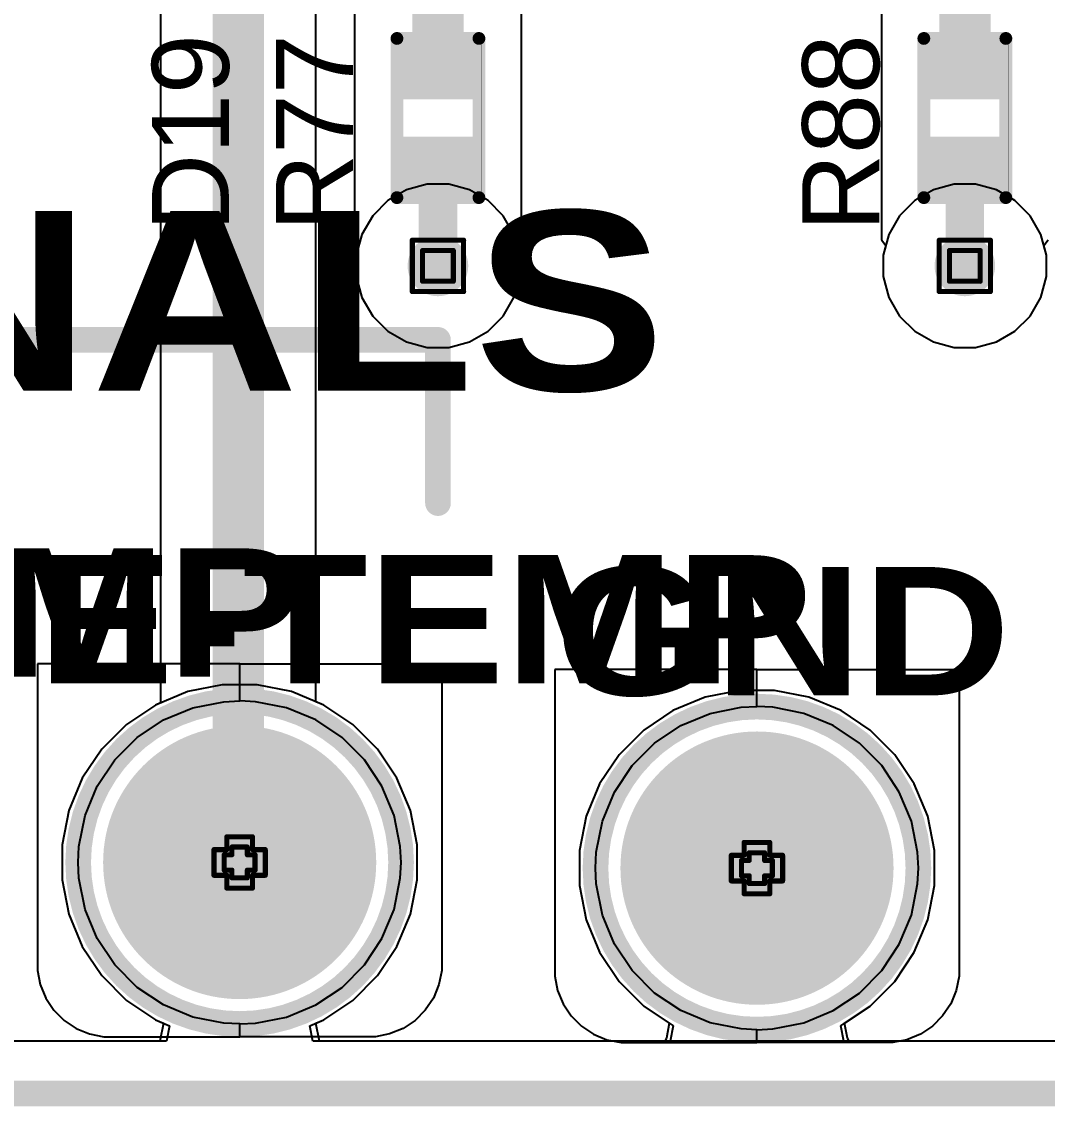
# Model space of a CAD drawing. Header units: inches. Extents: x -5 to 230, y -4 to 159.
# Drawn here: x 30.96 to 41.11, y -3.62 to 7.11 of the extents above; entities that cross this region are included whole.
import ezdxf

# ---------------------------------------------------------------- set-up
doc = ezdxf.new("R2010")
doc.units = ezdxf.units.IN
for name, color, linetype in [('Board Outline', 216, 'Continuous'), ('Bottom Layer', 5, 'Continuous'), ('Bottom Solder', 6, 'Continuous'), ('Drill Drawing', 1, 'Continuous'), ('Layer 1', 16, 'Continuous'), ('Layer 2', 76, 'Continuous'), ('Multi-Layer', 9, 'Continuous'), ('Pad Holes', 156, 'Continuous'), ('Top Layer', 1, 'Continuous'), ('Top Overlay', 2, 'Continuous'), ('Top Paste', 8, 'Continuous'), ('Top Solder', 216, 'Continuous'), ('Via Holes', 16, 'Continuous')]:
    doc.layers.add(name, color=color, linetype=linetype)
doc.styles.add('Arial', font='', dxfattribs={"height": 0.2})
doc.styles.add('Arial Black_Bold', font='', dxfattribs={"height": 0.2})
doc.styles.get('Arial').set_extended_font_data('Arial')
doc.styles.get('Arial Black_Bold').set_extended_font_data('Arial Black', bold=True)

# ---------------------------------------------------------------- blocks, each defined once
blk = doc.blocks.new('0_5___T____P___5')
at = {"layer": 'Bottom Layer'}
h = blk.add_hatch(color=5, dxfattribs=at)
edge = h.paths.add_edge_path()
edge.add_arc((0, 0), 1.25, 0, 360)
at = {"layer": 'Bottom Solder'}
h = blk.add_hatch(color=6, dxfattribs=at)
edge = h.paths.add_edge_path()
edge.add_arc((0, 0), 1.352, 0, 360)
at = {"layer": 'Layer 1'}
h = blk.add_hatch(color=16, dxfattribs=at)
edge = h.paths.add_edge_path()
edge.add_arc((0, 0), 1.25, 0, 360)
at = {"layer": 'Layer 2'}
h = blk.add_hatch(color=76, dxfattribs=at)
edge = h.paths.add_edge_path()
edge.add_arc((0, 0), 1.25, 0, 360)
at = {"layer": 'Multi-Layer'}
h = blk.add_hatch(color=9, dxfattribs=at)
edge = h.paths.add_edge_path()
edge.add_arc((0, 0), 1.25, 0, 360)
at = {"layer": 'Pad Holes'}
h = blk.add_hatch(color=7, dxfattribs=at)
edge = h.paths.add_edge_path()
edge.add_arc((0, 0), 0.75, 0, 360)
at = {"layer": 'Top Layer'}
h = blk.add_hatch(color=1, dxfattribs=at)
edge = h.paths.add_edge_path()
edge.add_arc((0, 0), 1.25, 0, 360)
at = {"layer": 'Top Solder'}
h = blk.add_hatch(color=216, dxfattribs=at)
edge = h.paths.add_edge_path()
edge.add_arc((0, 0), 1.352, 0, 360)
blk = doc.blocks.new('0_5___T____P___29')
at = {"layer": 'Bottom Layer'}
h = blk.add_hatch(color=5, dxfattribs=at)
edge = h.paths.add_edge_path()
edge.add_arc((0, 0), 1.25, 0, 360)
at = {"layer": 'Bottom Solder'}
h = blk.add_hatch(color=6, dxfattribs=at)
edge = h.paths.add_edge_path()
edge.add_arc((0, 0), 1.352, 0, 360)
at = {"layer": 'Layer 1'}
h = blk.add_hatch(color=16, dxfattribs=at)
edge = h.paths.add_edge_path()
edge.add_arc((0, 0), 1.25, 0, 360)
at = {"layer": 'Layer 2'}
h = blk.add_hatch(color=76, dxfattribs=at)
edge = h.paths.add_edge_path()
edge.add_arc((0, 0), 1.25, 0, 360)
at = {"layer": 'Multi-Layer'}
h = blk.add_hatch(color=9, dxfattribs=at)
edge = h.paths.add_edge_path()
edge.add_arc((0, 0), 1.25, 0, 360)
at = {"layer": 'Pad Holes'}
h = blk.add_hatch(color=7, dxfattribs=at)
edge = h.paths.add_edge_path()
edge.add_arc((0, 0), 0.75, 0, 360)
at = {"layer": 'Top Layer'}
h = blk.add_hatch(color=1, dxfattribs=at)
edge = h.paths.add_edge_path()
edge.add_arc((0, 0), 1.25, 0, 360)
at = {"layer": 'Top Solder'}
h = blk.add_hatch(color=216, dxfattribs=at)
edge = h.paths.add_edge_path()
edge.add_arc((0, 0), 1.352, 0, 360)
blk = doc.blocks.new('R___0402_92')
at = {"layer": 'Top Layer'}
for points in [[(-0.699, -0.318), (-0.699, 0.318), (-0.241, 0.318), (-0.241, -0.318)], [(0.241, -0.318), (0.241, 0.318), (0.699, 0.318), (0.699, -0.318)]]:
    blk.add_hatch(color=1, dxfattribs=at).paths.add_polyline_path(points)
at = {"layer": 'Top Paste'}
for points in [[(-0.699, -0.318), (-0.699, 0.318), (-0.241, 0.318), (-0.241, -0.318)], [(0.241, -0.318), (0.241, 0.318), (0.699, 0.318), (0.699, -0.318)]]:
    blk.add_hatch(color=8, dxfattribs=at).paths.add_polyline_path(points)
at = {"layer": 'Top Solder'}
for points in [[(-0.754, -0.373), (-0.754, 0.373), (-0.186, 0.373), (-0.186, -0.373)], [(0.186, -0.373), (0.186, 0.373), (0.754, 0.373), (0.754, -0.373)]]:
    blk.add_hatch(color=216, dxfattribs=at).paths.add_polyline_path(points)
at = {"layer": 'Top Overlay'}
for points in [[(-0.787, 0.406, 0.127, 0.127, 0), (0.787, 0.406, 0.127, 0.127, 0)], [(-0.787, 0.406, 0.127, 0.127, 0), (-0.787, -0.406, 0.127, 0.127, 0)], [(0.787, 0.406, 0.127, 0.127, 0), (0.787, -0.406, 0.127, 0.127, 0)], [(-0.787, -0.406, 0.127, 0.127, 0), (0.787, -0.406, 0.127, 0.127, 0)], [(-0.813, -0.432, 0.00323, 0.00323, 0), (0.813, -0.432, 0.00323, 0.00323, 0)]]:
    blk.add_lwpolyline(points, format="xyseb", dxfattribs=at)
for points in [[(-0.819, 0.406, 0.0635, 0.0635, 1), (-0.756, 0.406, 0.0635, 0.0635, 1)], [(-0.819, 0.406, 0.0635, 0.0635, 1), (-0.756, 0.406, 0.0635, 0.0635, 1)], [(0.756, 0.406, 0.0635, 0.0635, 1), (0.819, 0.406, 0.0635, 0.0635, 1)], [(0.756, 0.406, 0.0635, 0.0635, 1), (0.819, 0.406, 0.0635, 0.0635, 1)], [(-0.819, -0.406, 0.0635, 0.0635, 1), (-0.756, -0.406, 0.0635, 0.0635, 1)], [(-0.819, -0.406, 0.0635, 0.0635, 1), (-0.756, -0.406, 0.0635, 0.0635, 1)], [(0.756, -0.406, 0.0635, 0.0635, 1), (0.819, -0.406, 0.0635, 0.0635, 1)], [(0.756, -0.406, 0.0635, 0.0635, 1), (0.819, -0.406, 0.0635, 0.0635, 1)], [(-0.814, -0.432, 0.00161, 0.00161, 1), (-0.812, -0.432, 0.00161, 0.00161, 1)], [(0.812, -0.432, 0.00161, 0.00161, 1), (0.814, -0.432, 0.00161, 0.00161, 1)]]:
    blk.add_lwpolyline(points, format="xyseb", close=True, dxfattribs=at)
blk = doc.blocks.new('R___0402_103')
at = {"layer": 'Top Layer'}
for points in [[(-0.699, -0.318), (-0.699, 0.318), (-0.241, 0.318), (-0.241, -0.318)], [(0.241, -0.318), (0.241, 0.318), (0.699, 0.318), (0.699, -0.318)]]:
    blk.add_hatch(color=1, dxfattribs=at).paths.add_polyline_path(points)
at = {"layer": 'Top Paste'}
for points in [[(-0.699, -0.318), (-0.699, 0.318), (-0.241, 0.318), (-0.241, -0.318)], [(0.241, -0.318), (0.241, 0.318), (0.699, 0.318), (0.699, -0.318)]]:
    blk.add_hatch(color=8, dxfattribs=at).paths.add_polyline_path(points)
at = {"layer": 'Top Solder'}
for points in [[(-0.754, -0.373), (-0.754, 0.373), (-0.186, 0.373), (-0.186, -0.373)], [(0.186, -0.373), (0.186, 0.373), (0.754, 0.373), (0.754, -0.373)]]:
    blk.add_hatch(color=216, dxfattribs=at).paths.add_polyline_path(points)
at = {"layer": 'Top Overlay'}
for points in [[(-0.787, 0.406, 0.127, 0.127, 0), (-0.787, -0.406, 0.127, 0.127, 0)], [(-0.787, 0.406, 0.127, 0.127, 0), (0.787, 0.406, 0.127, 0.127, 0)], [(0.787, 0.406, 0.127, 0.127, 0), (0.787, -0.406, 0.127, 0.127, 0)], [(-0.787, -0.406, 0.127, 0.127, 0), (0.787, -0.406, 0.127, 0.127, 0)], [(-0.813, -0.432, 0.00323, 0.00323, 0), (0.813, -0.432, 0.00323, 0.00323, 0)]]:
    blk.add_lwpolyline(points, format="xyseb", dxfattribs=at)
for points in [[(-0.819, 0.406, 0.0635, 0.0635, 1), (-0.756, 0.406, 0.0635, 0.0635, 1)], [(-0.819, 0.406, 0.0635, 0.0635, 1), (-0.756, 0.406, 0.0635, 0.0635, 1)], [(0.756, 0.406, 0.0635, 0.0635, 1), (0.819, 0.406, 0.0635, 0.0635, 1)], [(0.756, 0.406, 0.0635, 0.0635, 1), (0.819, 0.406, 0.0635, 0.0635, 1)], [(-0.819, -0.406, 0.0635, 0.0635, 1), (-0.756, -0.406, 0.0635, 0.0635, 1)], [(-0.819, -0.406, 0.0635, 0.0635, 1), (-0.756, -0.406, 0.0635, 0.0635, 1)], [(0.756, -0.406, 0.0635, 0.0635, 1), (0.819, -0.406, 0.0635, 0.0635, 1)], [(0.756, -0.406, 0.0635, 0.0635, 1), (0.819, -0.406, 0.0635, 0.0635, 1)], [(-0.814, -0.432, 0.00161, 0.00161, 1), (-0.812, -0.432, 0.00161, 0.00161, 1)], [(0.812, -0.432, 0.00161, 0.00161, 1), (0.814, -0.432, 0.00161, 0.00161, 1)]]:
    blk.add_lwpolyline(points, format="xyseb", close=True, dxfattribs=at)

msp = doc.modelspace()

# ---------------------------------------------------------------- hatches: boundary and pattern name
at = {"layer": 'Bottom Layer'}
h = msp.add_hatch(color=5, dxfattribs=at)
edge = h.paths.add_edge_path()
edge.add_arc((35.079, 4.698), 0.3, 0, 360)
h = msp.add_hatch(color=5, dxfattribs=at)
edge = h.paths.add_edge_path()
edge.add_arc((40.296, 4.698), 0.3, 0, 360)
at = {"layer": 'Layer 1'}
h = msp.add_hatch(color=16, dxfattribs=at)
edge = h.paths.add_edge_path()
edge.add_arc((35.079, 4.698), 0.3, 0, 360)
h = msp.add_hatch(color=16, dxfattribs=at)
edge = h.paths.add_edge_path()
edge.add_arc((40.296, 4.698), 0.3, 0, 360)
at = {"layer": 'Layer 2'}
h = msp.add_hatch(color=76, dxfattribs=at)
edge = h.paths.add_edge_path()
edge.add_arc((35.079, 4.698), 0.3, 0, 360)
h = msp.add_hatch(color=76, dxfattribs=at)
edge = h.paths.add_edge_path()
edge.add_arc((40.296, 4.698), 0.3, 0, 360)
at = {"layer": 'Top Layer'}
h = msp.add_hatch(color=1, dxfattribs=at)
edge = h.paths.add_edge_path()
edge.add_arc((35.079, 4.698), 0.3, 0, 360)
h = msp.add_hatch(color=1, dxfattribs=at)
edge = h.paths.add_edge_path()
edge.add_arc((40.296, 4.698), 0.3, 0, 360)
at = {"layer": 'Via Holes'}
h = msp.add_hatch(color=7, dxfattribs=at)
edge = h.paths.add_edge_path()
edge.add_arc((35.079, 4.698), 0.15, 0, 360)
h = msp.add_hatch(color=7, dxfattribs=at)
edge = h.paths.add_edge_path()
edge.add_arc((40.296, 4.698), 0.15, 0, 360)

# ---------------------------------------------------------------- linework, layer by layer
at = {"layer": 'Board Outline'}
msp.add_lwpolyline([(-0.452, -3.491, 0.254, 0.254, 0), (93.452, -3.491, 0.254, 0.254, 0)], format="xyseb", dxfattribs=at)
at = {"layer": 'Bottom Layer'}
for p, q in [((34.973, 5.506), (34.767, 5.451)), ((35.186, 5.506), (34.973, 5.506)), ((35.391, 5.451), (35.186, 5.506)), ((40.189, 5.506), (39.984, 5.451)), ((40.402, 5.506), (40.189, 5.506)), ((40.608, 5.451), (40.402, 5.506)), ((34.767, 5.451), (34.583, 5.345)), ((35.575, 5.345), (35.391, 5.451)), ((39.984, 5.451), (39.8, 5.345)), ((40.792, 5.345), (40.608, 5.451)), ((34.583, 5.345), (34.433, 5.194)), ((35.726, 5.194), (35.575, 5.345)), ((39.8, 5.345), (39.649, 5.194)), ((40.942, 5.194), (40.792, 5.345)), ((34.433, 5.194), (34.326, 5.01)), ((35.832, 5.01), (35.726, 5.194)), ((39.649, 5.194), (39.543, 5.01)), ((41.049, 5.01), (40.942, 5.194)), ((34.326, 5.01), (34.271, 4.804)), ((35.887, 4.804), (35.832, 5.01)), ((39.543, 5.01), (39.488, 4.804)), ((41.104, 4.804), (41.049, 5.01)), ((34.271, 4.804), (34.271, 4.592)), ((35.887, 4.592), (35.887, 4.804)), ((39.488, 4.804), (39.488, 4.592)), ((41.104, 4.592), (41.104, 4.804)), ((34.271, 4.592), (34.326, 4.386)), ((35.832, 4.386), (35.887, 4.592)), ((39.488, 4.592), (39.543, 4.386)), ((41.049, 4.386), (41.104, 4.592)), ((34.326, 4.386), (34.433, 4.202)), ((35.726, 4.202), (35.832, 4.386)), ((39.543, 4.386), (39.649, 4.202)), ((40.942, 4.202), (41.049, 4.386)), ((34.433, 4.202), (34.583, 4.051)), ((35.575, 4.051), (35.726, 4.202)), ((39.649, 4.202), (39.8, 4.051)), ((40.792, 4.051), (40.942, 4.202)), ((34.583, 4.051), (34.767, 3.945)), ((35.391, 3.945), (35.575, 4.051)), ((39.8, 4.051), (39.984, 3.945)), ((40.608, 3.945), (40.792, 4.051)), ((34.767, 3.945), (34.973, 3.89)), ((34.973, 3.89), (35.186, 3.89)), ((35.186, 3.89), (35.391, 3.945)), ((39.984, 3.945), (40.189, 3.89)), ((40.189, 3.89), (40.402, 3.89)), ((40.402, 3.89), (40.608, 3.945)), ((32.942, 0.553), (32.603, 0.486)), ((33.289, 0.553), (32.942, 0.553)), ((33.628, 0.486), (33.289, 0.553)), ((32.603, 0.486), (32.283, 0.353)), ((33.948, 0.353), (33.628, 0.486)), ((38.064, 0.497), (37.725, 0.429)), ((38.411, 0.497), (38.064, 0.497)), ((38.75, 0.429), (38.411, 0.497)), ((32.283, 0.353), (31.995, 0.161)), ((34.236, 0.161), (33.948, 0.353)), ((37.725, 0.429), (37.405, 0.297)), ((39.07, 0.297), (38.75, 0.429)), ((37.405, 0.297), (37.117, 0.104)), ((39.358, 0.104), (39.07, 0.297)), ((31.995, 0.161), (31.75, -0.084)), ((34.481, -0.084), (34.236, 0.161)), ((37.117, 0.104), (36.872, -0.141)), ((39.603, -0.141), (39.358, 0.104)), ((31.75, -0.084), (31.558, -0.372)), ((34.673, -0.372), (34.481, -0.084)), ((36.872, -0.141), (36.68, -0.428)), ((39.795, -0.428), (39.603, -0.141)), ((31.558, -0.372), (31.425, -0.692)), ((34.806, -0.692), (34.673, -0.372)), ((36.68, -0.428), (36.547, -0.748)), ((39.928, -0.748), (39.795, -0.428)), ((31.425, -0.692), (31.358, -1.032)), ((34.874, -1.032), (34.806, -0.692)), ((36.547, -0.748), (36.48, -1.088)), ((39.996, -1.088), (39.928, -0.748)), ((31.358, -1.032), (31.358, -1.378)), ((34.874, -1.378), (34.874, -1.032)), ((36.48, -1.088), (36.48, -1.434)), ((39.996, -1.434), (39.996, -1.088)), ((31.358, -1.378), (31.425, -1.718)), ((34.806, -1.718), (34.874, -1.378)), ((36.48, -1.434), (36.547, -1.774)), ((39.928, -1.774), (39.996, -1.434)), ((31.425, -1.718), (31.558, -2.038)), ((34.673, -2.038), (34.806, -1.718)), ((36.547, -1.774), (36.68, -2.094)), ((39.795, -2.094), (39.928, -1.774)), ((31.558, -2.038), (31.75, -2.325)), ((34.481, -2.325), (34.673, -2.038)), ((36.68, -2.094), (36.872, -2.382)), ((39.603, -2.382), (39.795, -2.094)), ((31.75, -2.325), (31.995, -2.57)), ((34.236, -2.57), (34.481, -2.325)), ((36.872, -2.382), (37.117, -2.627)), ((39.358, -2.627), (39.603, -2.382)), ((31.995, -2.57), (32.283, -2.763)), ((33.948, -2.763), (34.236, -2.57)), ((37.117, -2.627), (37.369, -2.795)), ((39.106, -2.795), (39.358, -2.627)), ((32.283, -2.763), (32.361, -2.795)), ((33.87, -2.795), (33.948, -2.763)), ((32.361, -2.795), (32.326, -2.973)), ((33.906, -2.973), (33.87, -2.795)), ((37.369, -2.795), (37.341, -2.943)), ((39.134, -2.943), (39.106, -2.795)), ((32.326, -2.973), (28.65, -2.973)), ((37.326, -2.973), (33.906, -2.973)), ((37.341, -2.943), (37.326, -2.973)), ((39.149, -2.973), (39.134, -2.943)), ((42.783, -2.973), (39.149, -2.973))]:
    msp.add_line(p, q, dxfattribs=at)
at = {"layer": 'Drill Drawing'}
for points in [[(34.825, 4.952, 0.0508, 0.0508, 0), (35.333, 4.952, 0.0508, 0.0508, 0)], [(34.825, 4.444, 0.0508, 0.0508, 0), (34.825, 4.952, 0.0508, 0.0508, 0)], [(35.333, 4.444, 0.0508, 0.0508, 0), (35.333, 4.952, 0.0508, 0.0508, 0)], [(40.042, 4.952, 0.0508, 0.0508, 0), (40.55, 4.952, 0.0508, 0.0508, 0)], [(40.042, 4.444, 0.0508, 0.0508, 0), (40.042, 4.952, 0.0508, 0.0508, 0)], [(40.55, 4.444, 0.0508, 0.0508, 0), (40.55, 4.952, 0.0508, 0.0508, 0)], [(34.927, 4.85, 0.0508, 0.0508, 0), (35.232, 4.85, 0.0508, 0.0508, 0)], [(34.927, 4.546, 0.0508, 0.0508, 0), (34.927, 4.85, 0.0508, 0.0508, 0)], [(35.232, 4.546, 0.0508, 0.0508, 0), (35.232, 4.85, 0.0508, 0.0508, 0)], [(40.143, 4.85, 0.0508, 0.0508, 0), (40.448, 4.85, 0.0508, 0.0508, 0)], [(40.143, 4.546, 0.0508, 0.0508, 0), (40.143, 4.85, 0.0508, 0.0508, 0)], [(40.448, 4.546, 0.0508, 0.0508, 0), (40.448, 4.85, 0.0508, 0.0508, 0)], [(34.927, 4.546, 0.0508, 0.0508, 0), (35.232, 4.546, 0.0508, 0.0508, 0)], [(40.143, 4.546, 0.0508, 0.0508, 0), (40.448, 4.546, 0.0508, 0.0508, 0)], [(34.825, 4.444, 0.0508, 0.0508, 0), (35.333, 4.444, 0.0508, 0.0508, 0)], [(40.042, 4.444, 0.0508, 0.0508, 0), (40.55, 4.444, 0.0508, 0.0508, 0)], [(32.989, -1.078, 0.0508, 0.0508, 0), (32.989, -0.951, 0.0508, 0.0508, 0)], [(32.989, -0.951, 0.0508, 0.0508, 0), (33.243, -0.951, 0.0508, 0.0508, 0)], [(33.243, -1.078, 0.0508, 0.0508, 0), (33.243, -0.951, 0.0508, 0.0508, 0)], [(32.862, -1.332, 0.0508, 0.0508, 0), (32.862, -1.078, 0.0508, 0.0508, 0)], [(32.862, -1.078, 0.0508, 0.0508, 0), (32.989, -1.078, 0.0508, 0.0508, 0)], [(33.039, -1.129, 0.0508, 0.0508, 0), (33.039, -1.052, 0.0508, 0.0508, 0)], [(33.039, -1.052, 0.0508, 0.0508, 0), (33.192, -1.052, 0.0508, 0.0508, 0)], [(33.192, -1.129, 0.0508, 0.0508, 0), (33.192, -1.052, 0.0508, 0.0508, 0)], [(33.243, -1.078, 0.0508, 0.0508, 0), (33.37, -1.078, 0.0508, 0.0508, 0)], [(33.37, -1.332, 0.0508, 0.0508, 0), (33.37, -1.078, 0.0508, 0.0508, 0)], [(38.111, -1.134, 0.0508, 0.0508, 0), (38.111, -1.007, 0.0508, 0.0508, 0)], [(38.111, -1.007, 0.0508, 0.0508, 0), (38.365, -1.007, 0.0508, 0.0508, 0)], [(38.365, -1.134, 0.0508, 0.0508, 0), (38.365, -1.007, 0.0508, 0.0508, 0)], [(32.963, -1.281, 0.0508, 0.0508, 0), (32.963, -1.129, 0.0508, 0.0508, 0)], [(32.963, -1.129, 0.0508, 0.0508, 0), (33.039, -1.129, 0.0508, 0.0508, 0)], [(33.192, -1.129, 0.0508, 0.0508, 0), (33.268, -1.129, 0.0508, 0.0508, 0)], [(33.268, -1.281, 0.0508, 0.0508, 0), (33.268, -1.129, 0.0508, 0.0508, 0)], [(37.984, -1.388, 0.0508, 0.0508, 0), (37.984, -1.134, 0.0508, 0.0508, 0)], [(37.984, -1.134, 0.0508, 0.0508, 0), (38.111, -1.134, 0.0508, 0.0508, 0)], [(38.085, -1.337, 0.0508, 0.0508, 0), (38.085, -1.185, 0.0508, 0.0508, 0)], [(38.085, -1.185, 0.0508, 0.0508, 0), (38.161, -1.185, 0.0508, 0.0508, 0)], [(38.161, -1.185, 0.0508, 0.0508, 0), (38.161, -1.109, 0.0508, 0.0508, 0)], [(38.161, -1.109, 0.0508, 0.0508, 0), (38.314, -1.109, 0.0508, 0.0508, 0)], [(38.314, -1.185, 0.0508, 0.0508, 0), (38.314, -1.109, 0.0508, 0.0508, 0)], [(38.314, -1.185, 0.0508, 0.0508, 0), (38.39, -1.185, 0.0508, 0.0508, 0)], [(38.365, -1.134, 0.0508, 0.0508, 0), (38.492, -1.134, 0.0508, 0.0508, 0)], [(38.39, -1.337, 0.0508, 0.0508, 0), (38.39, -1.185, 0.0508, 0.0508, 0)], [(38.492, -1.388, 0.0508, 0.0508, 0), (38.492, -1.134, 0.0508, 0.0508, 0)], [(32.963, -1.281, 0.0508, 0.0508, 0), (33.039, -1.281, 0.0508, 0.0508, 0)], [(33.039, -1.357, 0.0508, 0.0508, 0), (33.039, -1.281, 0.0508, 0.0508, 0)], [(33.192, -1.281, 0.0508, 0.0508, 0), (33.268, -1.281, 0.0508, 0.0508, 0)], [(33.192, -1.357, 0.0508, 0.0508, 0), (33.192, -1.281, 0.0508, 0.0508, 0)], [(32.862, -1.332, 0.0508, 0.0508, 0), (32.989, -1.332, 0.0508, 0.0508, 0)], [(32.989, -1.459, 0.0508, 0.0508, 0), (32.989, -1.332, 0.0508, 0.0508, 0)], [(33.039, -1.357, 0.0508, 0.0508, 0), (33.192, -1.357, 0.0508, 0.0508, 0)], [(33.243, -1.332, 0.0508, 0.0508, 0), (33.37, -1.332, 0.0508, 0.0508, 0)], [(33.243, -1.459, 0.0508, 0.0508, 0), (33.243, -1.332, 0.0508, 0.0508, 0)], [(37.984, -1.388, 0.0508, 0.0508, 0), (38.111, -1.388, 0.0508, 0.0508, 0)], [(38.085, -1.337, 0.0508, 0.0508, 0), (38.161, -1.337, 0.0508, 0.0508, 0)], [(38.111, -1.515, 0.0508, 0.0508, 0), (38.111, -1.388, 0.0508, 0.0508, 0)], [(38.161, -1.414, 0.0508, 0.0508, 0), (38.161, -1.337, 0.0508, 0.0508, 0)], [(38.161, -1.414, 0.0508, 0.0508, 0), (38.314, -1.414, 0.0508, 0.0508, 0)], [(38.314, -1.337, 0.0508, 0.0508, 0), (38.39, -1.337, 0.0508, 0.0508, 0)], [(38.314, -1.414, 0.0508, 0.0508, 0), (38.314, -1.337, 0.0508, 0.0508, 0)], [(38.365, -1.388, 0.0508, 0.0508, 0), (38.492, -1.388, 0.0508, 0.0508, 0)], [(38.365, -1.515, 0.0508, 0.0508, 0), (38.365, -1.388, 0.0508, 0.0508, 0)], [(32.989, -1.459, 0.0508, 0.0508, 0), (33.243, -1.459, 0.0508, 0.0508, 0)], [(38.111, -1.515, 0.0508, 0.0508, 0), (38.365, -1.515, 0.0508, 0.0508, 0)]]:
    msp.add_lwpolyline(points, format="xyseb", dxfattribs=at)
for points in [[(34.812, 4.952, 0.0254, 0.0254, 1), (34.838, 4.952, 0.0254, 0.0254, 1)], [(34.812, 4.952, 0.0254, 0.0254, 1), (34.838, 4.952, 0.0254, 0.0254, 1)], [(35.32, 4.952, 0.0254, 0.0254, 1), (35.346, 4.952, 0.0254, 0.0254, 1)], [(35.32, 4.952, 0.0254, 0.0254, 1), (35.346, 4.952, 0.0254, 0.0254, 1)], [(40.029, 4.952, 0.0254, 0.0254, 1), (40.054, 4.952, 0.0254, 0.0254, 1)], [(40.029, 4.952, 0.0254, 0.0254, 1), (40.054, 4.952, 0.0254, 0.0254, 1)], [(40.537, 4.952, 0.0254, 0.0254, 1), (40.562, 4.952, 0.0254, 0.0254, 1)], [(40.537, 4.952, 0.0254, 0.0254, 1), (40.562, 4.952, 0.0254, 0.0254, 1)], [(34.914, 4.85, 0.0254, 0.0254, 1), (34.939, 4.85, 0.0254, 0.0254, 1)], [(34.914, 4.85, 0.0254, 0.0254, 1), (34.939, 4.85, 0.0254, 0.0254, 1)], [(35.219, 4.85, 0.0254, 0.0254, 1), (35.244, 4.85, 0.0254, 0.0254, 1)], [(35.219, 4.85, 0.0254, 0.0254, 1), (35.244, 4.85, 0.0254, 0.0254, 1)], [(40.131, 4.85, 0.0254, 0.0254, 1), (40.156, 4.85, 0.0254, 0.0254, 1)], [(40.131, 4.85, 0.0254, 0.0254, 1), (40.156, 4.85, 0.0254, 0.0254, 1)], [(40.435, 4.85, 0.0254, 0.0254, 1), (40.461, 4.85, 0.0254, 0.0254, 1)], [(40.435, 4.85, 0.0254, 0.0254, 1), (40.461, 4.85, 0.0254, 0.0254, 1)], [(34.914, 4.546, 0.0254, 0.0254, 1), (34.939, 4.546, 0.0254, 0.0254, 1)], [(34.914, 4.546, 0.0254, 0.0254, 1), (34.939, 4.546, 0.0254, 0.0254, 1)], [(35.219, 4.546, 0.0254, 0.0254, 1), (35.244, 4.546, 0.0254, 0.0254, 1)], [(35.219, 4.546, 0.0254, 0.0254, 1), (35.244, 4.546, 0.0254, 0.0254, 1)], [(40.131, 4.546, 0.0254, 0.0254, 1), (40.156, 4.546, 0.0254, 0.0254, 1)], [(40.131, 4.546, 0.0254, 0.0254, 1), (40.156, 4.546, 0.0254, 0.0254, 1)], [(40.435, 4.546, 0.0254, 0.0254, 1), (40.461, 4.546, 0.0254, 0.0254, 1)], [(40.435, 4.546, 0.0254, 0.0254, 1), (40.461, 4.546, 0.0254, 0.0254, 1)], [(34.812, 4.444, 0.0254, 0.0254, 1), (34.838, 4.444, 0.0254, 0.0254, 1)], [(34.812, 4.444, 0.0254, 0.0254, 1), (34.838, 4.444, 0.0254, 0.0254, 1)], [(35.32, 4.444, 0.0254, 0.0254, 1), (35.346, 4.444, 0.0254, 0.0254, 1)], [(35.32, 4.444, 0.0254, 0.0254, 1), (35.346, 4.444, 0.0254, 0.0254, 1)], [(40.029, 4.444, 0.0254, 0.0254, 1), (40.054, 4.444, 0.0254, 0.0254, 1)], [(40.029, 4.444, 0.0254, 0.0254, 1), (40.054, 4.444, 0.0254, 0.0254, 1)], [(40.537, 4.444, 0.0254, 0.0254, 1), (40.562, 4.444, 0.0254, 0.0254, 1)], [(40.537, 4.444, 0.0254, 0.0254, 1), (40.562, 4.444, 0.0254, 0.0254, 1)], [(32.976, -0.951, 0.0254, 0.0254, 1), (33.001, -0.951, 0.0254, 0.0254, 1)], [(32.976, -0.951, 0.0254, 0.0254, 1), (33.001, -0.951, 0.0254, 0.0254, 1)], [(33.23, -0.951, 0.0254, 0.0254, 1), (33.255, -0.951, 0.0254, 0.0254, 1)], [(33.23, -0.951, 0.0254, 0.0254, 1), (33.255, -0.951, 0.0254, 0.0254, 1)], [(32.849, -1.078, 0.0254, 0.0254, 1), (32.874, -1.078, 0.0254, 0.0254, 1)], [(32.849, -1.078, 0.0254, 0.0254, 1), (32.874, -1.078, 0.0254, 0.0254, 1)], [(32.976, -1.078, 0.0254, 0.0254, 1), (33.001, -1.078, 0.0254, 0.0254, 1)], [(32.976, -1.078, 0.0254, 0.0254, 1), (33.001, -1.078, 0.0254, 0.0254, 1)], [(33.027, -1.052, 0.0254, 0.0254, 1), (33.052, -1.052, 0.0254, 0.0254, 1)], [(33.027, -1.052, 0.0254, 0.0254, 1), (33.052, -1.052, 0.0254, 0.0254, 1)], [(33.179, -1.052, 0.0254, 0.0254, 1), (33.204, -1.052, 0.0254, 0.0254, 1)], [(33.179, -1.052, 0.0254, 0.0254, 1), (33.204, -1.052, 0.0254, 0.0254, 1)], [(33.23, -1.078, 0.0254, 0.0254, 1), (33.255, -1.078, 0.0254, 0.0254, 1)], [(33.23, -1.078, 0.0254, 0.0254, 1), (33.255, -1.078, 0.0254, 0.0254, 1)], [(33.357, -1.078, 0.0254, 0.0254, 1), (33.382, -1.078, 0.0254, 0.0254, 1)], [(33.357, -1.078, 0.0254, 0.0254, 1), (33.382, -1.078, 0.0254, 0.0254, 1)], [(38.098, -1.007, 0.0254, 0.0254, 1), (38.123, -1.007, 0.0254, 0.0254, 1)], [(38.098, -1.007, 0.0254, 0.0254, 1), (38.123, -1.007, 0.0254, 0.0254, 1)], [(38.352, -1.007, 0.0254, 0.0254, 1), (38.377, -1.007, 0.0254, 0.0254, 1)], [(38.352, -1.007, 0.0254, 0.0254, 1), (38.377, -1.007, 0.0254, 0.0254, 1)], [(32.95, -1.129, 0.0254, 0.0254, 1), (32.976, -1.129, 0.0254, 0.0254, 1)], [(32.95, -1.129, 0.0254, 0.0254, 1), (32.976, -1.129, 0.0254, 0.0254, 1)], [(33.027, -1.129, 0.0254, 0.0254, 1), (33.052, -1.129, 0.0254, 0.0254, 1)], [(33.027, -1.129, 0.0254, 0.0254, 1), (33.052, -1.129, 0.0254, 0.0254, 1)], [(33.179, -1.129, 0.0254, 0.0254, 1), (33.204, -1.129, 0.0254, 0.0254, 1)], [(33.179, -1.129, 0.0254, 0.0254, 1), (33.204, -1.129, 0.0254, 0.0254, 1)], [(33.255, -1.129, 0.0254, 0.0254, 1), (33.281, -1.129, 0.0254, 0.0254, 1)], [(33.255, -1.129, 0.0254, 0.0254, 1), (33.281, -1.129, 0.0254, 0.0254, 1)], [(37.971, -1.134, 0.0254, 0.0254, 1), (37.996, -1.134, 0.0254, 0.0254, 1)], [(37.971, -1.134, 0.0254, 0.0254, 1), (37.996, -1.134, 0.0254, 0.0254, 1)], [(38.072, -1.185, 0.0254, 0.0254, 1), (38.098, -1.185, 0.0254, 0.0254, 1)], [(38.072, -1.185, 0.0254, 0.0254, 1), (38.098, -1.185, 0.0254, 0.0254, 1)], [(38.098, -1.134, 0.0254, 0.0254, 1), (38.123, -1.134, 0.0254, 0.0254, 1)], [(38.098, -1.134, 0.0254, 0.0254, 1), (38.123, -1.134, 0.0254, 0.0254, 1)], [(38.149, -1.109, 0.0254, 0.0254, 1), (38.174, -1.109, 0.0254, 0.0254, 1)], [(38.149, -1.109, 0.0254, 0.0254, 1), (38.174, -1.109, 0.0254, 0.0254, 1)], [(38.149, -1.185, 0.0254, 0.0254, 1), (38.174, -1.185, 0.0254, 0.0254, 1)], [(38.149, -1.185, 0.0254, 0.0254, 1), (38.174, -1.185, 0.0254, 0.0254, 1)], [(38.301, -1.109, 0.0254, 0.0254, 1), (38.326, -1.109, 0.0254, 0.0254, 1)], [(38.301, -1.109, 0.0254, 0.0254, 1), (38.326, -1.109, 0.0254, 0.0254, 1)], [(38.301, -1.185, 0.0254, 0.0254, 1), (38.326, -1.185, 0.0254, 0.0254, 1)], [(38.301, -1.185, 0.0254, 0.0254, 1), (38.326, -1.185, 0.0254, 0.0254, 1)], [(38.352, -1.134, 0.0254, 0.0254, 1), (38.377, -1.134, 0.0254, 0.0254, 1)], [(38.352, -1.134, 0.0254, 0.0254, 1), (38.377, -1.134, 0.0254, 0.0254, 1)], [(38.377, -1.185, 0.0254, 0.0254, 1), (38.403, -1.185, 0.0254, 0.0254, 1)], [(38.377, -1.185, 0.0254, 0.0254, 1), (38.403, -1.185, 0.0254, 0.0254, 1)], [(38.479, -1.134, 0.0254, 0.0254, 1), (38.504, -1.134, 0.0254, 0.0254, 1)], [(38.479, -1.134, 0.0254, 0.0254, 1), (38.504, -1.134, 0.0254, 0.0254, 1)], [(32.95, -1.281, 0.0254, 0.0254, 1), (32.976, -1.281, 0.0254, 0.0254, 1)], [(32.95, -1.281, 0.0254, 0.0254, 1), (32.976, -1.281, 0.0254, 0.0254, 1)], [(33.027, -1.281, 0.0254, 0.0254, 1), (33.052, -1.281, 0.0254, 0.0254, 1)], [(33.027, -1.281, 0.0254, 0.0254, 1), (33.052, -1.281, 0.0254, 0.0254, 1)], [(33.179, -1.281, 0.0254, 0.0254, 1), (33.204, -1.281, 0.0254, 0.0254, 1)], [(33.179, -1.281, 0.0254, 0.0254, 1), (33.204, -1.281, 0.0254, 0.0254, 1)], [(33.255, -1.281, 0.0254, 0.0254, 1), (33.281, -1.281, 0.0254, 0.0254, 1)], [(33.255, -1.281, 0.0254, 0.0254, 1), (33.281, -1.281, 0.0254, 0.0254, 1)], [(32.849, -1.332, 0.0254, 0.0254, 1), (32.874, -1.332, 0.0254, 0.0254, 1)], [(32.849, -1.332, 0.0254, 0.0254, 1), (32.874, -1.332, 0.0254, 0.0254, 1)], [(32.976, -1.332, 0.0254, 0.0254, 1), (33.001, -1.332, 0.0254, 0.0254, 1)], [(32.976, -1.332, 0.0254, 0.0254, 1), (33.001, -1.332, 0.0254, 0.0254, 1)], [(33.027, -1.357, 0.0254, 0.0254, 1), (33.052, -1.357, 0.0254, 0.0254, 1)], [(33.027, -1.357, 0.0254, 0.0254, 1), (33.052, -1.357, 0.0254, 0.0254, 1)], [(33.179, -1.357, 0.0254, 0.0254, 1), (33.204, -1.357, 0.0254, 0.0254, 1)], [(33.179, -1.357, 0.0254, 0.0254, 1), (33.204, -1.357, 0.0254, 0.0254, 1)], [(33.23, -1.332, 0.0254, 0.0254, 1), (33.255, -1.332, 0.0254, 0.0254, 1)], [(33.23, -1.332, 0.0254, 0.0254, 1), (33.255, -1.332, 0.0254, 0.0254, 1)], [(33.357, -1.332, 0.0254, 0.0254, 1), (33.382, -1.332, 0.0254, 0.0254, 1)], [(33.357, -1.332, 0.0254, 0.0254, 1), (33.382, -1.332, 0.0254, 0.0254, 1)], [(37.971, -1.388, 0.0254, 0.0254, 1), (37.996, -1.388, 0.0254, 0.0254, 1)], [(37.971, -1.388, 0.0254, 0.0254, 1), (37.996, -1.388, 0.0254, 0.0254, 1)], [(38.072, -1.337, 0.0254, 0.0254, 1), (38.098, -1.337, 0.0254, 0.0254, 1)], [(38.072, -1.337, 0.0254, 0.0254, 1), (38.098, -1.337, 0.0254, 0.0254, 1)], [(38.098, -1.388, 0.0254, 0.0254, 1), (38.123, -1.388, 0.0254, 0.0254, 1)], [(38.098, -1.388, 0.0254, 0.0254, 1), (38.123, -1.388, 0.0254, 0.0254, 1)], [(38.149, -1.337, 0.0254, 0.0254, 1), (38.174, -1.337, 0.0254, 0.0254, 1)], [(38.149, -1.337, 0.0254, 0.0254, 1), (38.174, -1.337, 0.0254, 0.0254, 1)], [(38.149, -1.414, 0.0254, 0.0254, 1), (38.174, -1.414, 0.0254, 0.0254, 1)], [(38.149, -1.414, 0.0254, 0.0254, 1), (38.174, -1.414, 0.0254, 0.0254, 1)], [(38.301, -1.337, 0.0254, 0.0254, 1), (38.326, -1.337, 0.0254, 0.0254, 1)], [(38.301, -1.337, 0.0254, 0.0254, 1), (38.326, -1.337, 0.0254, 0.0254, 1)], [(38.301, -1.414, 0.0254, 0.0254, 1), (38.326, -1.414, 0.0254, 0.0254, 1)], [(38.301, -1.414, 0.0254, 0.0254, 1), (38.326, -1.414, 0.0254, 0.0254, 1)], [(38.352, -1.388, 0.0254, 0.0254, 1), (38.377, -1.388, 0.0254, 0.0254, 1)], [(38.352, -1.388, 0.0254, 0.0254, 1), (38.377, -1.388, 0.0254, 0.0254, 1)], [(38.377, -1.337, 0.0254, 0.0254, 1), (38.403, -1.337, 0.0254, 0.0254, 1)], [(38.377, -1.337, 0.0254, 0.0254, 1), (38.403, -1.337, 0.0254, 0.0254, 1)], [(38.479, -1.388, 0.0254, 0.0254, 1), (38.504, -1.388, 0.0254, 0.0254, 1)], [(38.479, -1.388, 0.0254, 0.0254, 1), (38.504, -1.388, 0.0254, 0.0254, 1)], [(32.976, -1.459, 0.0254, 0.0254, 1), (33.001, -1.459, 0.0254, 0.0254, 1)], [(32.976, -1.459, 0.0254, 0.0254, 1), (33.001, -1.459, 0.0254, 0.0254, 1)], [(33.23, -1.459, 0.0254, 0.0254, 1), (33.255, -1.459, 0.0254, 0.0254, 1)], [(33.23, -1.459, 0.0254, 0.0254, 1), (33.255, -1.459, 0.0254, 0.0254, 1)], [(38.098, -1.515, 0.0254, 0.0254, 1), (38.123, -1.515, 0.0254, 0.0254, 1)], [(38.098, -1.515, 0.0254, 0.0254, 1), (38.123, -1.515, 0.0254, 0.0254, 1)], [(38.352, -1.515, 0.0254, 0.0254, 1), (38.377, -1.515, 0.0254, 0.0254, 1)], [(38.352, -1.515, 0.0254, 0.0254, 1), (38.377, -1.515, 0.0254, 0.0254, 1)]]:
    msp.add_lwpolyline(points, format="xyseb", close=True, dxfattribs=at)
at = {"layer": 'Layer 1'}
for p, q in [((34.973, 5.506), (34.767, 5.451)), ((35.186, 5.506), (34.973, 5.506)), ((35.391, 5.451), (35.186, 5.506)), ((40.189, 5.506), (39.984, 5.451)), ((40.402, 5.506), (40.189, 5.506)), ((40.608, 5.451), (40.402, 5.506)), ((34.767, 5.451), (34.583, 5.345)), ((35.575, 5.345), (35.391, 5.451)), ((39.984, 5.451), (39.8, 5.345)), ((40.792, 5.345), (40.608, 5.451)), ((34.583, 5.345), (34.433, 5.194)), ((35.726, 5.194), (35.575, 5.345)), ((39.8, 5.345), (39.649, 5.194)), ((40.942, 5.194), (40.792, 5.345)), ((34.433, 5.194), (34.326, 5.01)), ((35.832, 5.01), (35.726, 5.194)), ((39.649, 5.194), (39.543, 5.01)), ((41.049, 5.01), (40.942, 5.194)), ((34.326, 5.01), (34.271, 4.804)), ((35.887, 4.804), (35.832, 5.01)), ((39.543, 5.01), (39.488, 4.804)), ((41.104, 4.804), (41.049, 5.01)), ((34.271, 4.804), (34.271, 4.592)), ((35.887, 4.592), (35.887, 4.804)), ((39.488, 4.804), (39.488, 4.592)), ((41.104, 4.592), (41.104, 4.804)), ((34.271, 4.592), (34.326, 4.386)), ((35.832, 4.386), (35.887, 4.592)), ((39.488, 4.592), (39.543, 4.386)), ((41.049, 4.386), (41.104, 4.592)), ((34.326, 4.386), (34.433, 4.202)), ((35.726, 4.202), (35.832, 4.386)), ((39.543, 4.386), (39.649, 4.202)), ((40.942, 4.202), (41.049, 4.386)), ((34.433, 4.202), (34.583, 4.051)), ((35.575, 4.051), (35.726, 4.202)), ((39.649, 4.202), (39.8, 4.051)), ((40.792, 4.051), (40.942, 4.202)), ((34.583, 4.051), (34.767, 3.945)), ((35.391, 3.945), (35.575, 4.051)), ((39.8, 4.051), (39.984, 3.945)), ((40.608, 3.945), (40.792, 4.051)), ((34.767, 3.945), (34.973, 3.89)), ((34.973, 3.89), (35.186, 3.89)), ((35.186, 3.89), (35.391, 3.945)), ((39.984, 3.945), (40.189, 3.89)), ((40.189, 3.89), (40.402, 3.89)), ((40.402, 3.89), (40.608, 3.945)), ((32.942, 0.553), (32.603, 0.486)), ((33.289, 0.553), (32.942, 0.553)), ((33.628, 0.486), (33.289, 0.553)), ((32.603, 0.486), (32.283, 0.353)), ((33.948, 0.353), (33.628, 0.486)), ((32.283, 0.353), (31.995, 0.161)), ((34.236, 0.161), (33.948, 0.353)), ((31.995, 0.161), (31.75, -0.084)), ((34.481, -0.084), (34.236, 0.161)), ((31.75, -0.084), (31.558, -0.372)), ((34.673, -0.372), (34.481, -0.084)), ((31.558, -0.372), (31.425, -0.692)), ((34.806, -0.692), (34.673, -0.372)), ((31.425, -0.692), (31.358, -1.032)), ((34.874, -1.032), (34.806, -0.692)), ((31.358, -1.032), (31.358, -1.378)), ((34.874, -1.378), (34.874, -1.032)), ((31.358, -1.378), (31.425, -1.718)), ((34.806, -1.718), (34.874, -1.378)), ((31.425, -1.718), (31.558, -2.038)), ((34.673, -2.038), (34.806, -1.718)), ((31.558, -2.038), (31.75, -2.325)), ((34.481, -2.325), (34.673, -2.038)), ((31.75, -2.325), (31.995, -2.57)), ((34.236, -2.57), (34.481, -2.325)), ((31.995, -2.57), (32.283, -2.763)), ((33.948, -2.763), (34.236, -2.57)), ((32.283, -2.763), (32.361, -2.795)), ((33.87, -2.795), (33.948, -2.763)), ((32.361, -2.795), (32.326, -2.973)), ((33.906, -2.973), (33.87, -2.795)), ((32.326, -2.973), (28.65, -2.973)), ((42.783, -2.973), (33.906, -2.973))]:
    msp.add_line(p, q, dxfattribs=at)
at = {"layer": 'Layer 2'}
for p, q in [((32.942, 0.553), (32.603, 0.486)), ((33.289, 0.553), (32.942, 0.553)), ((33.628, 0.486), (33.289, 0.553)), ((32.603, 0.486), (32.283, 0.353)), ((33.948, 0.353), (33.628, 0.486)), ((38.064, 0.497), (37.725, 0.429)), ((38.411, 0.497), (38.064, 0.497)), ((38.75, 0.429), (38.411, 0.497)), ((32.283, 0.353), (31.995, 0.161)), ((34.236, 0.161), (33.948, 0.353)), ((37.725, 0.429), (37.405, 0.297)), ((39.07, 0.297), (38.75, 0.429)), ((37.405, 0.297), (37.117, 0.104)), ((39.358, 0.104), (39.07, 0.297)), ((31.995, 0.161), (31.75, -0.084)), ((34.481, -0.084), (34.236, 0.161)), ((37.117, 0.104), (36.872, -0.141)), ((39.603, -0.141), (39.358, 0.104)), ((31.75, -0.084), (31.558, -0.372)), ((34.673, -0.372), (34.481, -0.084)), ((36.872, -0.141), (36.68, -0.428)), ((39.795, -0.428), (39.603, -0.141)), ((31.558, -0.372), (31.425, -0.692)), ((34.806, -0.692), (34.673, -0.372)), ((36.68, -0.428), (36.547, -0.748)), ((39.928, -0.748), (39.795, -0.428)), ((31.425, -0.692), (31.358, -1.032)), ((34.874, -1.032), (34.806, -0.692)), ((36.547, -0.748), (36.48, -1.088)), ((39.996, -1.088), (39.928, -0.748)), ((31.358, -1.032), (31.358, -1.378)), ((34.874, -1.378), (34.874, -1.032)), ((36.48, -1.088), (36.48, -1.434)), ((39.996, -1.434), (39.996, -1.088)), ((31.358, -1.378), (31.425, -1.718)), ((34.806, -1.718), (34.874, -1.378)), ((36.48, -1.434), (36.547, -1.774)), ((39.928, -1.774), (39.996, -1.434)), ((31.425, -1.718), (31.558, -2.038)), ((34.673, -2.038), (34.806, -1.718)), ((36.547, -1.774), (36.68, -2.094)), ((39.795, -2.094), (39.928, -1.774)), ((31.558, -2.038), (31.75, -2.325)), ((34.481, -2.325), (34.673, -2.038)), ((36.68, -2.094), (36.872, -2.382)), ((39.603, -2.382), (39.795, -2.094)), ((31.75, -2.325), (31.995, -2.57)), ((34.236, -2.57), (34.481, -2.325)), ((36.872, -2.382), (37.117, -2.627)), ((39.358, -2.627), (39.603, -2.382)), ((31.995, -2.57), (32.283, -2.763)), ((33.948, -2.763), (34.236, -2.57)), ((37.117, -2.627), (37.369, -2.795)), ((39.106, -2.795), (39.358, -2.627)), ((32.283, -2.763), (32.361, -2.795)), ((33.87, -2.795), (33.948, -2.763)), ((32.361, -2.795), (32.326, -2.973)), ((33.906, -2.973), (33.87, -2.795)), ((37.369, -2.795), (37.341, -2.943)), ((39.134, -2.943), (39.106, -2.795)), ((32.326, -2.973), (28.65, -2.973)), ((37.326, -2.973), (33.906, -2.973)), ((37.341, -2.943), (37.326, -2.973)), ((39.149, -2.973), (39.134, -2.943)), ((42.783, -2.973), (39.149, -2.973))]:
    msp.add_line(p, q, dxfattribs=at)
at = {"layer": 'Top Layer'}
for p, q in [((32.333, 7.826), (32.333, 0.374)), ((33.871, 0.385), (33.871, 7.826)), ((34.254, 7.368), (34.254, 5.894)), ((39.47, 7.368), (39.47, 5.894)), ((35.905, 5.894), (35.905, 7.216)), ((34.254, 5.894), (34.254, 4.955)), ((35.905, 4.955), (35.905, 5.894)), ((39.47, 5.894), (39.47, 4.955)), ((34.254, 4.955), (34.254, 4.955)), ((34.254, 4.955), (34.296, 4.899)), ((35.862, 4.899), (35.905, 4.955)), ((35.905, 4.955), (35.905, 4.955)), ((39.47, 4.955), (39.47, 4.955)), ((39.47, 4.955), (39.513, 4.899)), ((41.078, 4.899), (41.121, 4.955)), ((34.296, 4.899), (34.271, 4.804)), ((35.887, 4.804), (35.862, 4.899)), ((39.513, 4.899), (39.488, 4.804)), ((41.104, 4.804), (41.078, 4.899)), ((34.271, 4.804), (34.271, 4.592)), ((35.887, 4.592), (35.887, 4.804)), ((39.488, 4.804), (39.488, 4.592)), ((41.104, 4.592), (41.104, 4.804)), ((34.271, 4.592), (34.326, 4.386)), ((35.832, 4.386), (35.887, 4.592)), ((39.488, 4.592), (39.543, 4.386)), ((41.049, 4.386), (41.104, 4.592)), ((34.326, 4.386), (34.433, 4.202)), ((35.726, 4.202), (35.832, 4.386)), ((39.543, 4.386), (39.649, 4.202)), ((40.942, 4.202), (41.049, 4.386)), ((34.433, 4.202), (34.583, 4.051)), ((35.575, 4.051), (35.726, 4.202)), ((39.649, 4.202), (39.8, 4.051)), ((40.792, 4.051), (40.942, 4.202)), ((34.583, 4.051), (34.767, 3.945)), ((35.391, 3.945), (35.575, 4.051)), ((39.8, 4.051), (39.984, 3.945)), ((40.608, 3.945), (40.792, 4.051)), ((34.767, 3.945), (34.973, 3.89)), ((34.973, 3.89), (35.186, 3.89)), ((35.186, 3.89), (35.391, 3.945)), ((39.984, 3.945), (40.189, 3.89)), ((40.189, 3.89), (40.402, 3.89)), ((40.402, 3.89), (40.608, 3.945)), ((38.064, 0.497), (37.725, 0.429)), ((38.411, 0.497), (38.064, 0.497)), ((38.75, 0.429), (38.411, 0.497)), ((32.283, 0.353), (31.995, 0.161)), ((32.333, 0.374), (32.283, 0.353)), ((33.948, 0.353), (33.871, 0.385)), ((34.236, 0.161), (33.948, 0.353)), ((37.725, 0.429), (37.405, 0.297)), ((39.07, 0.297), (38.75, 0.429)), ((37.405, 0.297), (37.117, 0.104)), ((39.358, 0.104), (39.07, 0.297)), ((31.995, 0.161), (31.75, -0.084)), ((34.481, -0.084), (34.236, 0.161)), ((37.117, 0.104), (36.872, -0.141)), ((39.603, -0.141), (39.358, 0.104)), ((31.75, -0.084), (31.558, -0.372)), ((34.673, -0.372), (34.481, -0.084)), ((36.872, -0.141), (36.68, -0.428)), ((39.795, -0.428), (39.603, -0.141)), ((31.558, -0.372), (31.425, -0.692)), ((34.806, -0.692), (34.673, -0.372)), ((36.68, -0.428), (36.547, -0.748)), ((39.928, -0.748), (39.795, -0.428)), ((31.425, -0.692), (31.358, -1.032)), ((34.874, -1.032), (34.806, -0.692)), ((36.547, -0.748), (36.48, -1.088)), ((39.996, -1.088), (39.928, -0.748)), ((31.358, -1.032), (31.358, -1.378)), ((34.874, -1.378), (34.874, -1.032)), ((36.48, -1.088), (36.48, -1.434)), ((39.996, -1.434), (39.996, -1.088)), ((31.358, -1.378), (31.425, -1.718)), ((34.806, -1.718), (34.874, -1.378)), ((36.48, -1.434), (36.547, -1.774)), ((39.928, -1.774), (39.996, -1.434)), ((31.425, -1.718), (31.558, -2.038)), ((34.673, -2.038), (34.806, -1.718)), ((36.547, -1.774), (36.68, -2.094)), ((39.795, -2.094), (39.928, -1.774)), ((31.558, -2.038), (31.75, -2.325)), ((34.481, -2.325), (34.673, -2.038)), ((36.68, -2.094), (36.872, -2.382)), ((39.603, -2.382), (39.795, -2.094)), ((31.75, -2.325), (31.995, -2.57)), ((34.236, -2.57), (34.481, -2.325)), ((36.872, -2.382), (37.117, -2.627)), ((39.358, -2.627), (39.603, -2.382)), ((31.995, -2.57), (32.283, -2.763)), ((33.948, -2.763), (34.236, -2.57)), ((37.117, -2.627), (37.405, -2.819)), ((39.07, -2.819), (39.358, -2.627)), ((32.283, -2.763), (32.422, -2.82)), ((33.809, -2.82), (33.948, -2.763)), ((32.422, -2.82), (32.392, -2.973)), ((33.839, -2.973), (33.809, -2.82)), ((37.408, -2.82), (37.378, -2.973)), ((37.405, -2.819), (37.408, -2.82)), ((39.067, -2.82), (39.07, -2.819)), ((39.097, -2.973), (39.067, -2.82)), ((32.392, -2.973), (28.583, -2.973)), ((37.378, -2.973), (33.839, -2.973)), ((42.85, -2.973), (39.097, -2.973))]:
    msp.add_line(p, q, dxfattribs=at)
for points in [[(33.102, -1.191, 0.508, 0.508, 0), (33.102, 8.796, 0.508, 0.508, 0)], [(35.079, 6.71, 0.508, 0.508, 0), (35.079, 8.638, 0.508, 0.508, 0)], [(40.296, 6.71, 0.508, 0.508, 0), (40.296, 8.638, 0.508, 0.508, 0)], [(35.079, 4.698, 0.381, 0.381, 0), (35.079, 5.691, 0.381, 0.381, 0)], [(40.296, 4.698, 0.381, 0.381, 0), (40.296, 5.691, 0.381, 0.381, 0)]]:
    msp.add_lwpolyline(points, format="xyseb", dxfattribs=at)
for points in [[(34.952, 6.71, 0.254, 0.254, 1), (35.206, 6.71, 0.254, 0.254, 1)], [(40.169, 6.71, 0.254, 0.254, 1), (40.423, 6.71, 0.254, 0.254, 1)], [(34.984, 5.691, 0.191, 0.191, 1), (35.174, 5.691, 0.191, 0.191, 1)], [(40.201, 5.691, 0.191, 0.191, 1), (40.391, 5.691, 0.191, 0.191, 1)], [(34.984, 4.698, 0.191, 0.191, 1), (35.174, 4.698, 0.191, 0.191, 1)], [(40.201, 4.698, 0.191, 0.191, 1), (40.391, 4.698, 0.191, 0.191, 1)], [(32.975, -1.191, 0.254, 0.254, 1), (33.229, -1.191, 0.254, 0.254, 1)]]:
    msp.add_lwpolyline(points, format="xyseb", close=True, dxfattribs=at)
at = {"layer": 'Top Overlay'}
for p, q in [((33.116, 0.76), (31.114, 0.76)), ((31.114, 0.76), (31.114, -2.202)), ((33.116, 0.394), (33.116, 0.76)), ((33.116, 0.76), (35.117, 0.76)), ((33.116, 0.394), (33.116, 0.76)), ((35.117, 0.76), (35.117, -2.202)), ((38.238, 0.703), (36.236, 0.703)), ((36.236, 0.703), (36.236, -2.258)), ((38.238, 0.337), (38.238, 0.703)), ((38.238, 0.337), (38.238, 0.703)), ((38.238, 0.703), (40.239, 0.703)), ((40.239, 0.703), (40.239, -2.258)), ((32.362, 0.205), (32.651, 0.325)), ((32.651, 0.325), (32.959, 0.386)), ((32.959, 0.386), (33.116, 0.394)), ((33.272, 0.386), (33.116, 0.394)), ((33.116, 0.394), (33.116, 0.394)), ((33.116, 0.394), (33.116, 0.394)), ((33.58, 0.325), (33.272, 0.386)), ((33.869, 0.205), (33.58, 0.325)), ((37.774, 0.269), (38.081, 0.33)), ((38.081, 0.33), (38.238, 0.337)), ((38.238, 0.337), (38.238, 0.337)), ((38.394, 0.33), (38.238, 0.337)), ((38.238, 0.337), (38.238, 0.337)), ((38.702, 0.269), (38.394, 0.33)), ((37.484, 0.149), (37.774, 0.269)), ((38.991, 0.149), (38.702, 0.269)), ((32.101, 0.031), (32.362, 0.205)), ((34.13, 0.031), (33.869, 0.205)), ((37.223, -0.025), (37.484, 0.149)), ((39.252, -0.025), (38.991, 0.149)), ((31.88, -0.191), (32.101, 0.031)), ((34.351, -0.191), (34.13, 0.031)), ((37.002, -0.247), (37.223, -0.025)), ((39.473, -0.247), (39.252, -0.025)), ((31.706, -0.451), (31.88, -0.191)), ((34.525, -0.451), (34.351, -0.191)), ((36.828, -0.508), (37.002, -0.247)), ((39.647, -0.508), (39.473, -0.247)), ((31.586, -0.741), (31.706, -0.451)), ((34.645, -0.741), (34.525, -0.451)), ((36.708, -0.797), (36.828, -0.508)), ((39.767, -0.797), (39.647, -0.508)), ((31.525, -1.048), (31.586, -0.741)), ((34.706, -1.048), (34.645, -0.741)), ((36.647, -1.104), (36.708, -0.797)), ((39.828, -1.104), (39.767, -0.797)), ((31.517, -1.205), (31.525, -1.048)), ((34.714, -1.205), (34.706, -1.048)), ((36.639, -1.261), (36.647, -1.104)), ((39.836, -1.261), (39.828, -1.104)), ((31.525, -1.362), (31.517, -1.205)), ((34.706, -1.362), (34.714, -1.205)), ((34.714, -1.205), (34.714, -1.205)), ((36.647, -1.418), (36.639, -1.261)), ((39.828, -1.418), (39.836, -1.261)), ((39.836, -1.261), (39.836, -1.261)), ((31.586, -1.669), (31.525, -1.362)), ((34.645, -1.669), (34.706, -1.362)), ((36.708, -1.725), (36.647, -1.418)), ((39.767, -1.725), (39.828, -1.418)), ((31.706, -1.958), (31.586, -1.669)), ((34.525, -1.958), (34.645, -1.669)), ((36.828, -2.015), (36.708, -1.725)), ((39.647, -2.015), (39.767, -1.725)), ((31.88, -2.219), (31.706, -1.958)), ((34.351, -2.219), (34.525, -1.958)), ((37.002, -2.275), (36.828, -2.015)), ((39.473, -2.275), (39.647, -2.015)), ((31.114, -2.202), (31.114, -2.274)), ((32.101, -2.441), (31.88, -2.219)), ((34.13, -2.441), (34.351, -2.219)), ((35.117, -2.202), (35.117, -2.274)), ((31.114, -2.274), (31.142, -2.414)), ((35.117, -2.274), (35.089, -2.414)), ((36.236, -2.258), (36.236, -2.33)), ((36.236, -2.33), (36.264, -2.471)), ((37.223, -2.497), (37.002, -2.275)), ((39.252, -2.497), (39.473, -2.275)), ((40.239, -2.33), (40.211, -2.471)), ((40.239, -2.258), (40.239, -2.33)), ((31.142, -2.414), (31.197, -2.547)), ((32.362, -2.615), (32.101, -2.441)), ((33.869, -2.615), (34.13, -2.441)), ((35.089, -2.414), (35.034, -2.547)), ((31.197, -2.547), (31.277, -2.666)), ((35.034, -2.547), (34.954, -2.666)), ((36.264, -2.471), (36.319, -2.603)), ((37.484, -2.671), (37.223, -2.497)), ((38.991, -2.671), (39.252, -2.497)), ((40.211, -2.471), (40.156, -2.603)), ((31.277, -2.666), (31.378, -2.768)), ((32.651, -2.735), (32.362, -2.615)), ((33.58, -2.735), (33.869, -2.615)), ((34.954, -2.666), (34.853, -2.768)), ((36.319, -2.603), (36.399, -2.723)), ((37.774, -2.791), (37.484, -2.671)), ((38.702, -2.791), (38.991, -2.671)), ((40.156, -2.603), (40.076, -2.723)), ((31.378, -2.768), (31.498, -2.848)), ((32.959, -2.796), (32.651, -2.735)), ((33.272, -2.796), (33.58, -2.735)), ((34.853, -2.768), (34.734, -2.848)), ((36.399, -2.723), (36.5, -2.824)), ((40.076, -2.723), (39.975, -2.824)), ((31.498, -2.848), (31.63, -2.902)), ((33.116, -2.803), (32.959, -2.796)), ((33.116, -2.803), (33.272, -2.796)), ((33.116, -2.93), (33.116, -2.803)), ((33.116, -2.93), (33.116, -2.803)), ((34.734, -2.848), (34.601, -2.902)), ((36.5, -2.824), (36.62, -2.904)), ((38.081, -2.852), (37.774, -2.791)), ((38.238, -2.86), (38.081, -2.852)), ((38.238, -2.86), (38.394, -2.852)), ((38.238, -2.987), (38.238, -2.86)), ((38.238, -2.987), (38.238, -2.86)), ((38.394, -2.852), (38.702, -2.791)), ((39.975, -2.824), (39.856, -2.904)), ((31.63, -2.902), (31.771, -2.93)), ((31.771, -2.93), (31.843, -2.93)), ((31.843, -2.93), (31.843, -2.93)), ((31.843, -2.93), (33.116, -2.93)), ((34.388, -2.93), (33.116, -2.93)), ((34.46, -2.93), (34.388, -2.93)), ((34.388, -2.93), (34.388, -2.93)), ((34.601, -2.902), (34.46, -2.93)), ((36.62, -2.904), (36.752, -2.959)), ((36.752, -2.959), (36.893, -2.987)), ((36.893, -2.987), (36.965, -2.987)), ((36.965, -2.987), (36.965, -2.987)), ((36.965, -2.987), (38.238, -2.987)), ((39.51, -2.987), (38.238, -2.987)), ((39.582, -2.987), (39.51, -2.987)), ((39.51, -2.987), (39.51, -2.987)), ((39.723, -2.959), (39.582, -2.987)), ((39.856, -2.904), (39.723, -2.959))]:
    msp.add_line(p, q, dxfattribs=at)
for points in [[(26.45, 3.966, 0.254, 0.254, 0), (35.079, 3.966, 0.254, 0.254, 0)], [(35.079, 2.351, 0.254, 0.254, 0), (35.079, 3.966, 0.254, 0.254, 0)]]:
    msp.add_lwpolyline(points, format="xyseb", dxfattribs=at)
for points in [[(35.016, 3.966, 0.127, 0.127, 1), (35.143, 3.966, 0.127, 0.127, 1)], [(35.016, 3.966, 0.127, 0.127, 1), (35.143, 3.966, 0.127, 0.127, 1)], [(35.016, 2.351, 0.127, 0.127, 1), (35.143, 2.351, 0.127, 0.127, 1)], [(34.714, -1.205, 0.254, 0.254, 1), (31.517, -1.205, 0.254, 0.254, 1)], [(39.836, -1.261, 0.254, 0.254, 1), (36.639, -1.261, 0.254, 0.254, 1)], [(31.453, -1.205, 0.127, 0.127, 1), (31.58, -1.205, 0.127, 0.127, 1)], [(34.651, -1.205, 0.127, 0.127, 1), (34.778, -1.205, 0.127, 0.127, 1)], [(36.575, -1.261, 0.127, 0.127, 1), (36.702, -1.261, 0.127, 0.127, 1)], [(39.773, -1.261, 0.127, 0.127, 1), (39.9, -1.261, 0.127, 0.127, 1)]]:
    msp.add_lwpolyline(points, format="xyseb", close=True, dxfattribs=at)

# ---------------------------------------------------------------- block references
at = {"rotation": 90}
for name, p in [('R___0402_103', (35.079, 6.161)), ('R___0402_92', (40.296, 6.161)), ('0_5___T____P___5', (38.238, -1.261))]:
    msp.add_blockref(name, p, dxfattribs=at)
msp.add_blockref('0_5___T____P___29', (33.116, -1.205))

# ---------------------------------------------------------------- texts
at = {"layer": 'Top Overlay'}
for s, height, rotation, style, p in [('D19', 0.762, 90, 'Arial', (33.009, 5.037)), ('R77', 0.762, 90, 'Arial', (34.237, 5.037)), ('R88', 0.762, 90, 'Arial', (39.448, 5.037)), ('ALERT SIGNALS', 1.778, 360, 'Arial Black_Bold', (14.432, 3.464))]:
    msp.add_text(s, height=height, rotation=rotation, dxfattribs=dict(at, style=style)).set_placement(p)
at = {"layer": 'Top Overlay', "style": 'Arial Black_Bold'}
for s, p in [('O-TEMP', (25.851, 0.633)), ('E-TEMP', (31.113, 0.566)), ('GND', (36.236, 0.449))]:
    msp.add_text(s, height=1.27, dxfattribs=at).set_placement(p)

doc.saveas('drawing.dxf')
